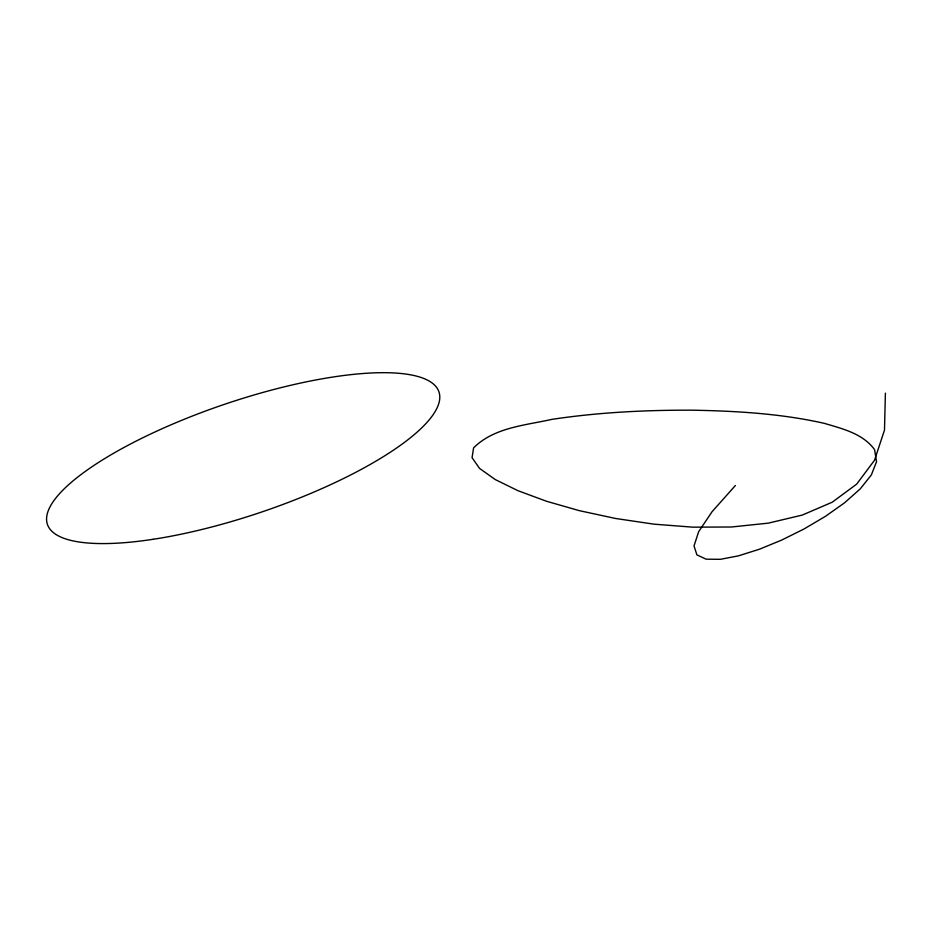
<?xml version="1.0" encoding="UTF-8"?>
<svg xmlns="http://www.w3.org/2000/svg" width="932" height="932" viewBox="0 0 932 932"><rect width="100%" height="100%" fill="white"/><g stroke="black" fill="none" stroke-linecap="round" stroke-linejoin="round"><path stroke-width="1.4" d="M885.4 393.153L884.491 430.13L874.496 460.292L856.648 484.151L832.171 502.232L802.324 515.058L768.317 523.143L731.41 526.999L692.826 527.163L653.786 524.145L615.563 518.472L579.355 510.666L546.42 501.23L517.982 490.698L495.288 479.584L479.561 468.412L472.058 457.694L473.596 447.884C494.007 427.415 525.194 425.376 551.989 419.353C598.507 412.352 645.596 409.987 692.616 410.197C736.781 411.012 781.167 413.61 824.366 423.361C842.458 428.767 862.857 433.52 874.589 449.655L876.534 461.701L871.362 474.924L860.306 488.811L844.578 502.802L825.391 516.375L803.966 529.003L781.54 540.141L759.324 549.263L738.528 555.833L720.378 559.317L706.095 559.177L696.903 554.878L694.014 545.907L698.651 531.706L712.036 511.75L735.395 485.502M153.104 539.29A206.683 56.968 -18.7 0 0 439.566 394.376A206.683 56.968 -18.7 0 0 136.829 440.743A206.683 56.968 -18.7 0 0 153.104 539.29"/></g></svg>
